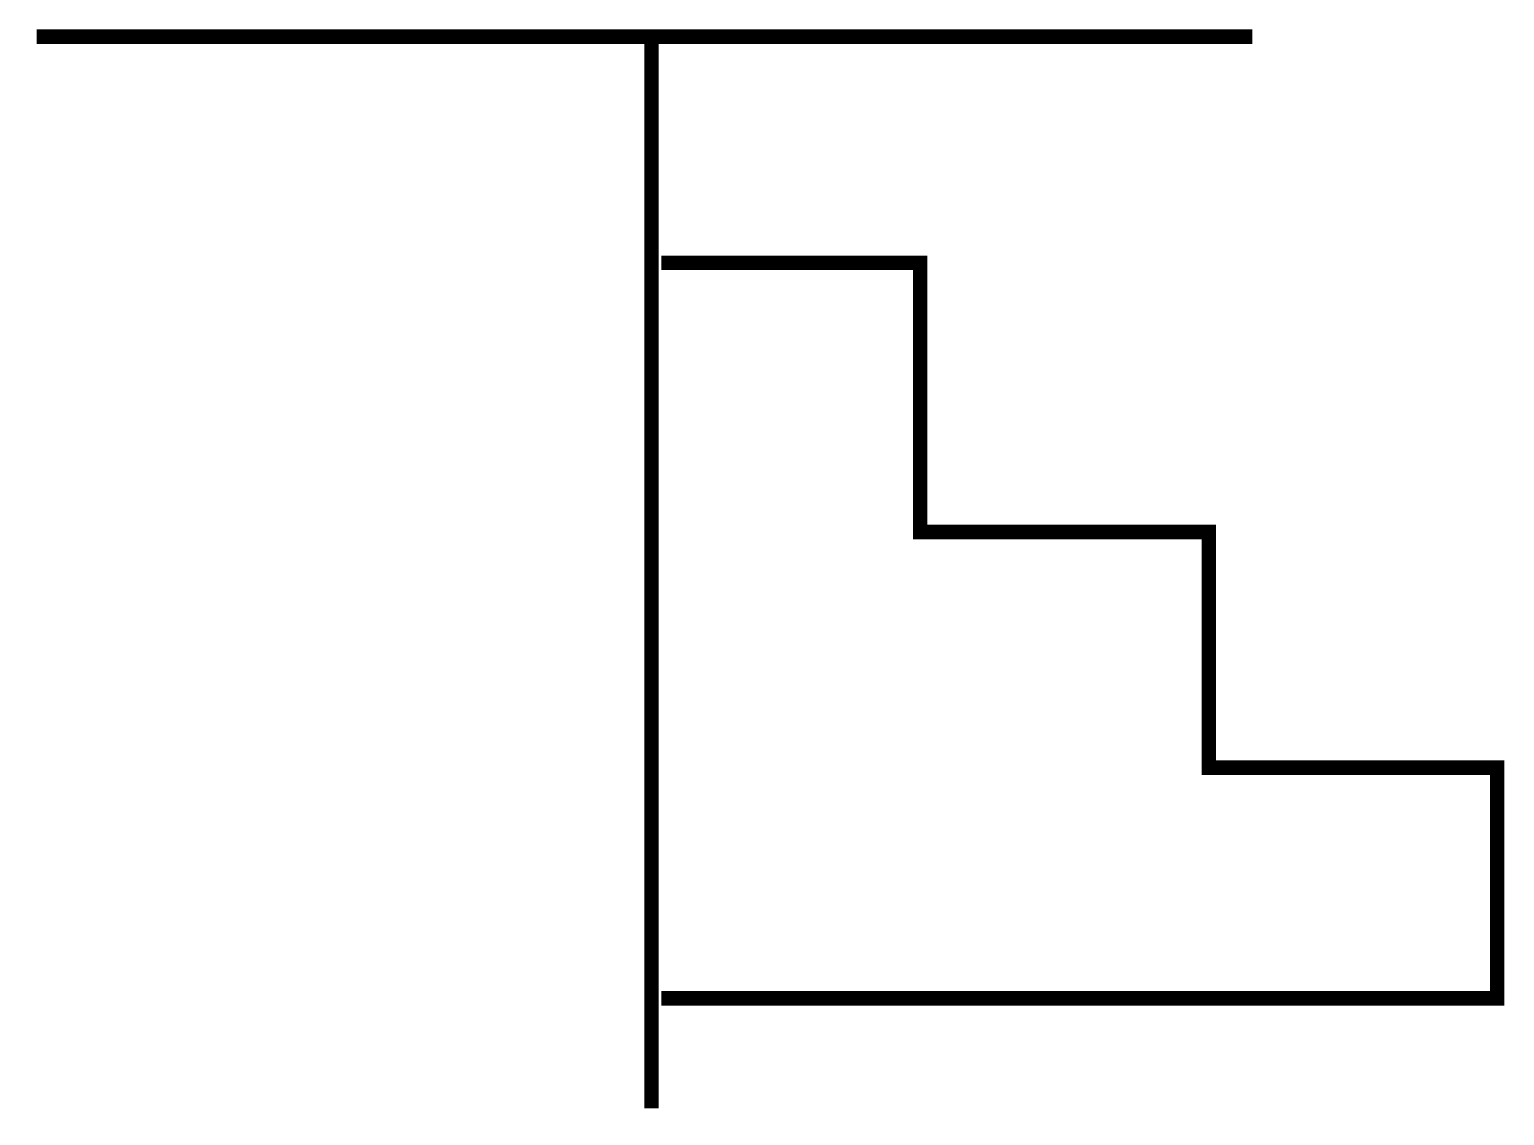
# Model space of a CAD drawing. Extents: x 3.2 to 13.4, y -0.1 to 7.5.
import ezdxf

# ---------------------------------------------------------------- set-up
doc = ezdxf.new("R2010")
doc.units = 0
doc.header["$MEASUREMENT"] = 0
doc.layers.get('0').update_dxf_attribs({"linetype": 'CONTINUOUS'})

msp = doc.modelspace()

# ---------------------------------------------------------------- linework, layer by layer
at = {"const_width": 0.1}
for points in [[(3.238, 7.427), (11.664, 7.427)], [(7.5, 7.427), (7.5, 0)], [(7.567, 5.86), (9.363, 5.86), (9.363, 3.994), (11.363, 3.994), (11.363, 2.361), (13.363, 2.361), (13.363, 0.762), (7.567, 0.762)]]:
    msp.add_lwpolyline(points, dxfattribs=at)

doc.saveas('drawing.dxf')
